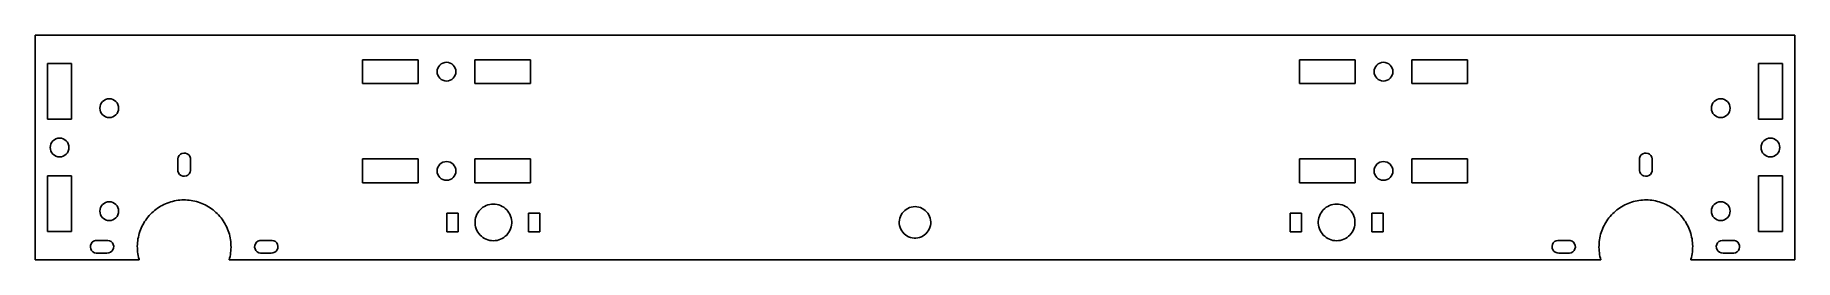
# Model space of a CAD drawing. Header units: metres. Extents: x -235 to 235, y -50 to 10.
import ezdxf

# ---------------------------------------------------------------- set-up
doc = ezdxf.new("R2010")
doc.units = ezdxf.units.M

msp = doc.modelspace()

# ---------------------------------------------------------------- linework, layer by layer
for p, q in [((234.75, 9.75), (-234.75, 9.75)), ((-234.75, 9.75), (-234.75, -50.25)), ((234.75, -50.25), (234.75, 9.75)), ((-231.45, -12.7), (-231.45, 2.2)), ((-231.45, 2.2), (-225.05, 2.2)), ((-225.05, 2.2), (-225.05, -12.7)), ((-147.45, -3.2), (-147.45, 3.2)), ((-147.45, 3.2), (-132.55, 3.2)), ((-132.55, 3.2), (-132.55, -3.2)), ((-127.5, 0), (-127.452, 0.48772)), ((-127.452, -0.48772), (-127.5, 0)), ((-127.452, 0.48772), (-127.31, 0.9567)), ((-127.31, 0.9567), (-127.079, 1.38892)), ((-127.079, 1.38892), (-126.768, 1.76776)), ((-126.768, 1.76776), (-126.389, 2.07866)), ((-126.389, 2.07866), (-125.957, 2.30969)), ((-125.957, 2.30969), (-125.488, 2.45195)), ((-125.488, 2.45195), (-125, 2.49998)), ((-125, 2.49998), (-124.512, 2.45195)), ((-124.512, 2.45195), (-124.043, 2.30969)), ((-124.043, 2.30969), (-123.611, 2.07866)), ((-123.611, 2.07866), (-123.232, 1.76776)), ((-123.232, 1.76776), (-122.921, 1.38892)), ((-122.921, 1.38892), (-122.69, 0.9567)), ((-122.69, 0.9567), (-122.548, 0.48772)), ((-122.548, 0.48772), (-122.5, 0)), ((-122.5, 0), (-122.548, -0.48772)), ((-117.45, -3.2), (-117.45, 3.2)), ((-117.45, 3.2), (-102.55, 3.2)), ((-102.55, 3.2), (-102.55, -3.2)), ((102.55, -3.2), (102.55, 3.2)), ((102.55, 3.2), (117.45, 3.2)), ((117.45, 3.2), (117.45, -3.2)), ((122.5, 0), (122.548, 0.48772)), ((122.548, -0.48772), (122.5, 0)), ((122.548, 0.48772), (122.69, 0.9567)), ((122.69, 0.9567), (122.921, 1.38892)), ((122.921, 1.38892), (123.232, 1.76776)), ((123.232, 1.76776), (123.611, 2.07866)), ((123.611, 2.07866), (124.043, 2.30969)), ((124.043, 2.30969), (124.512, 2.45195)), ((124.512, 2.45195), (125, 2.49998)), ((125, 2.49998), (125.488, 2.45195)), ((125.488, 2.45195), (125.957, 2.30969)), ((125.957, 2.30969), (126.389, 2.07866)), ((126.389, 2.07866), (126.768, 1.76776)), ((126.768, 1.76776), (127.079, 1.38892)), ((127.079, 1.38892), (127.31, 0.9567)), ((127.31, 0.9567), (127.452, 0.48772)), ((127.452, 0.48772), (127.5, 0)), ((127.5, 0), (127.452, -0.48772)), ((132.55, -3.2), (132.55, 3.2)), ((132.55, 3.2), (147.45, 3.2)), ((147.45, 3.2), (147.45, -3.2)), ((225.05, -12.7), (225.05, 2.2)), ((225.05, 2.2), (231.45, 2.2)), ((231.45, 2.2), (231.45, -12.7)), ((-132.55, -3.2), (-147.45, -3.2)), ((-127.31, -0.9567), (-127.452, -0.48772)), ((-127.079, -1.38892), (-127.31, -0.9567)), ((-126.768, -1.76776), (-127.079, -1.38892)), ((-126.389, -2.07866), (-126.768, -1.76776)), ((-125.957, -2.30969), (-126.389, -2.07866)), ((-125.488, -2.45195), (-125.957, -2.30969)), ((-125, -2.49998), (-125.488, -2.45195)), ((-124.512, -2.45195), (-125, -2.49998)), ((-124.043, -2.30969), (-124.512, -2.45195)), ((-123.611, -2.07866), (-124.043, -2.30969)), ((-123.232, -1.76776), (-123.611, -2.07866)), ((-122.921, -1.38892), (-123.232, -1.76776)), ((-122.69, -0.9567), (-122.921, -1.38892)), ((-122.548, -0.48772), (-122.69, -0.9567)), ((-102.55, -3.2), (-117.45, -3.2)), ((117.45, -3.2), (102.55, -3.2)), ((122.69, -0.9567), (122.548, -0.48772)), ((122.921, -1.38892), (122.69, -0.9567)), ((123.232, -1.76776), (122.921, -1.38892)), ((123.611, -2.07866), (123.232, -1.76776)), ((124.043, -2.30969), (123.611, -2.07866)), ((124.512, -2.45195), (124.043, -2.30969)), ((125, -2.49998), (124.512, -2.45195)), ((125.488, -2.45195), (125, -2.49998)), ((125.957, -2.30969), (125.488, -2.45195)), ((126.389, -2.07866), (125.957, -2.30969)), ((126.768, -1.76776), (126.389, -2.07866)), ((127.079, -1.38892), (126.768, -1.76776)), ((127.31, -0.9567), (127.079, -1.38892)), ((127.452, -0.48772), (127.31, -0.9567)), ((147.45, -3.2), (132.55, -3.2)), ((-217.5, -9.75), (-217.452, -9.26227)), ((-217.452, -9.26227), (-217.31, -8.79329)), ((-217.31, -8.79329), (-217.079, -8.36107)), ((-217.079, -8.36107), (-216.768, -7.98222)), ((-216.768, -7.98222), (-216.389, -7.67133)), ((-216.389, -7.67133), (-215.957, -7.44029)), ((-215.957, -7.44029), (-215.488, -7.29803)), ((-215.488, -7.29803), (-215, -7.25)), ((-215, -7.25), (-214.512, -7.29803)), ((-214.512, -7.29803), (-214.043, -7.44029)), ((-214.043, -7.44029), (-213.611, -7.67133)), ((-213.611, -7.67133), (-213.232, -7.98222)), ((-213.232, -7.98222), (-212.921, -8.36107)), ((-212.921, -8.36107), (-212.69, -8.79329)), ((-212.69, -8.79329), (-212.548, -9.26227)), ((-212.548, -9.26227), (-212.5, -9.75)), ((212.5, -9.75), (212.548, -9.26227)), ((212.548, -9.26227), (212.69, -8.79329)), ((212.69, -8.79329), (212.921, -8.36107)), ((212.921, -8.36107), (213.232, -7.98222)), ((213.232, -7.98222), (213.611, -7.67133)), ((213.611, -7.67133), (214.043, -7.44029)), ((214.043, -7.44029), (214.512, -7.29803)), ((214.512, -7.29803), (215, -7.25)), ((215, -7.25), (215.488, -7.29803)), ((215.488, -7.29803), (215.957, -7.44029)), ((215.957, -7.44029), (216.389, -7.67133)), ((216.389, -7.67133), (216.768, -7.98222)), ((216.768, -7.98222), (217.079, -8.36107)), ((217.079, -8.36107), (217.31, -8.79329)), ((217.31, -8.79329), (217.452, -9.26227)), ((217.452, -9.26227), (217.5, -9.75)), ((-225.05, -12.7), (-231.45, -12.7)), ((-217.452, -10.2377), (-217.5, -9.75)), ((-217.31, -10.7067), (-217.452, -10.2377)), ((-217.079, -11.1389), (-217.31, -10.7067)), ((-216.768, -11.5178), (-217.079, -11.1389)), ((-216.389, -11.8287), (-216.768, -11.5178)), ((-215.957, -12.0597), (-216.389, -11.8287)), ((-215.488, -12.202), (-215.957, -12.0597)), ((-215, -12.25), (-215.488, -12.202)), ((-214.512, -12.202), (-215, -12.25)), ((-214.043, -12.0597), (-214.512, -12.202)), ((-213.611, -11.8287), (-214.043, -12.0597)), ((-213.232, -11.5178), (-213.611, -11.8287)), ((-212.921, -11.1389), (-213.232, -11.5178)), ((-212.69, -10.7067), (-212.921, -11.1389)), ((-212.548, -10.2377), (-212.69, -10.7067)), ((-212.5, -9.75), (-212.548, -10.2377)), ((212.548, -10.2377), (212.5, -9.75)), ((212.69, -10.7067), (212.548, -10.2377)), ((212.921, -11.1389), (212.69, -10.7067)), ((213.232, -11.5178), (212.921, -11.1389)), ((213.611, -11.8287), (213.232, -11.5178)), ((214.043, -12.0597), (213.611, -11.8287)), ((214.512, -12.202), (214.043, -12.0597)), ((215, -12.25), (214.512, -12.202)), ((215.488, -12.202), (215, -12.25)), ((215.957, -12.0597), (215.488, -12.202)), ((216.389, -11.8287), (215.957, -12.0597)), ((216.768, -11.5178), (216.389, -11.8287)), ((217.079, -11.1389), (216.768, -11.5178)), ((217.31, -10.7067), (217.079, -11.1389)), ((217.452, -10.2377), (217.31, -10.7067)), ((217.5, -9.75), (217.452, -10.2377)), ((231.45, -12.7), (225.05, -12.7)), ((-230.329, -18.8611), (-230.018, -18.4822)), ((-230.018, -18.4822), (-229.639, -18.1713)), ((-229.639, -18.1713), (-229.207, -17.9403)), ((-229.207, -17.9403), (-228.738, -17.798)), ((-228.738, -17.798), (-228.25, -17.75)), ((-228.25, -17.75), (-227.762, -17.798)), ((-227.762, -17.798), (-227.293, -17.9403)), ((-227.293, -17.9403), (-226.861, -18.1713)), ((-226.861, -18.1713), (-226.482, -18.4822)), ((-226.482, -18.4822), (-226.171, -18.8611)), ((226.171, -18.8611), (226.482, -18.4822)), ((226.482, -18.4822), (226.861, -18.1713)), ((226.861, -18.1713), (227.293, -17.9403)), ((227.293, -17.9403), (227.762, -17.798)), ((227.762, -17.798), (228.25, -17.75)), ((228.25, -17.75), (228.738, -17.798)), ((228.738, -17.798), (229.207, -17.9403)), ((229.207, -17.9403), (229.639, -18.1713)), ((229.639, -18.1713), (230.018, -18.4822)), ((230.018, -18.4822), (230.329, -18.8611)), ((-230.75, -20.25), (-230.702, -19.7623)), ((-230.702, -20.7377), (-230.75, -20.25)), ((-230.702, -19.7623), (-230.56, -19.2933)), ((-230.56, -21.2067), (-230.702, -20.7377)), ((-230.56, -19.2933), (-230.329, -18.8611)), ((-230.329, -21.6389), (-230.56, -21.2067)), ((-230.018, -22.0178), (-230.329, -21.6389)), ((-229.639, -22.3287), (-230.018, -22.0178)), ((-229.207, -22.5597), (-229.639, -22.3287)), ((-228.738, -22.702), (-229.207, -22.5597)), ((-228.25, -22.75), (-228.738, -22.702)), ((-227.762, -22.702), (-228.25, -22.75)), ((-227.293, -22.5597), (-227.762, -22.702)), ((-226.861, -22.3287), (-227.293, -22.5597)), ((-226.482, -22.0178), (-226.861, -22.3287)), ((-226.171, -21.6389), (-226.482, -22.0178)), ((-226.171, -18.8611), (-225.94, -19.2933)), ((-225.94, -21.2067), (-226.171, -21.6389)), ((-225.94, -19.2933), (-225.798, -19.7623)), ((-225.798, -20.7377), (-225.94, -21.2067)), ((-225.798, -19.7623), (-225.75, -20.25)), ((-225.75, -20.25), (-225.798, -20.7377)), ((-196.696, -23.2942), (-196.593, -22.8214)), ((-196.696, -26.1226), (-196.696, -23.2942)), ((-196.593, -22.8214), (-196.361, -22.3967)), ((-196.361, -22.3967), (-196.019, -22.0546)), ((-196.019, -22.0546), (-195.594, -21.8227)), ((-195.594, -21.8227), (-195.121, -21.7198)), ((-195.121, -21.7198), (-194.639, -21.7543)), ((-194.639, -21.7543), (-194.185, -21.9234)), ((-194.185, -21.9234), (-193.798, -22.2134)), ((-193.798, -22.2134), (-193.508, -22.6008)), ((-193.508, -22.6008), (-193.339, -23.0541)), ((-193.339, -23.0541), (-193.304, -23.5367)), ((-147.45, -29.7), (-147.45, -23.3)), ((-147.45, -23.3), (-132.55, -23.3)), ((-132.55, -23.3), (-132.55, -29.7)), ((-117.45, -29.7), (-117.45, -23.3)), ((-117.45, -23.3), (-102.55, -23.3)), ((-102.55, -23.3), (-102.55, -29.7)), ((102.55, -29.7), (102.55, -23.3)), ((102.55, -23.3), (117.45, -23.3)), ((117.45, -23.3), (117.45, -29.7)), ((132.55, -29.7), (132.55, -23.3)), ((132.55, -23.3), (147.45, -23.3)), ((147.45, -23.3), (147.45, -29.7)), ((193.304, -23.5367), (193.339, -23.0541)), ((193.339, -23.0541), (193.508, -22.6008)), ((193.508, -22.6008), (193.798, -22.2134)), ((193.798, -22.2134), (194.185, -21.9234)), ((194.185, -21.9234), (194.639, -21.7543)), ((194.639, -21.7543), (195.121, -21.7198)), ((195.121, -21.7198), (195.594, -21.8227)), ((195.594, -21.8227), (196.019, -22.0546)), ((196.019, -22.0546), (196.361, -22.3967)), ((196.361, -22.3967), (196.593, -22.8214)), ((196.593, -22.8214), (196.696, -23.2942)), ((196.696, -23.2942), (196.696, -26.1226)), ((225.75, -20.25), (225.798, -19.7623)), ((225.798, -20.7377), (225.75, -20.25)), ((225.798, -19.7623), (225.94, -19.2933)), ((225.94, -21.2067), (225.798, -20.7377)), ((225.94, -19.2933), (226.171, -18.8611)), ((226.171, -21.6389), (225.94, -21.2067)), ((226.482, -22.0178), (226.171, -21.6389)), ((226.861, -22.3287), (226.482, -22.0178)), ((227.293, -22.5597), (226.861, -22.3287)), ((227.762, -22.702), (227.293, -22.5597)), ((228.25, -22.75), (227.762, -22.702)), ((228.738, -22.702), (228.25, -22.75)), ((229.207, -22.5597), (228.738, -22.702)), ((229.639, -22.3287), (229.207, -22.5597)), ((230.018, -22.0178), (229.639, -22.3287)), ((230.329, -21.6389), (230.018, -22.0178)), ((230.329, -18.8611), (230.56, -19.2933)), ((230.56, -21.2067), (230.329, -21.6389)), ((230.56, -19.2933), (230.702, -19.7623)), ((230.702, -20.7377), (230.56, -21.2067)), ((230.702, -19.7623), (230.75, -20.25)), ((230.75, -20.25), (230.702, -20.7377)), ((-231.45, -42.7), (-231.45, -27.8)), ((-231.45, -27.8), (-225.05, -27.8)), ((-225.05, -27.8), (-225.05, -42.7)), ((-196.661, -26.6053), (-196.696, -26.1226)), ((-196.492, -27.0586), (-196.661, -26.6053)), ((-196.202, -27.446), (-196.492, -27.0586)), ((-195.815, -27.7359), (-196.202, -27.446)), ((-195.361, -27.905), (-195.815, -27.7359)), ((-194.879, -27.9396), (-195.361, -27.905)), ((-194.406, -27.8367), (-194.879, -27.9396)), ((-193.981, -27.6048), (-194.406, -27.8367)), ((-193.639, -27.2627), (-193.981, -27.6048)), ((-193.407, -26.838), (-193.639, -27.2627)), ((-193.304, -26.3652), (-193.407, -26.838)), ((-193.304, -23.5367), (-193.304, -26.3652)), ((-127.5, -26.5), (-127.452, -26.0123)), ((-127.452, -26.9877), (-127.5, -26.5)), ((-127.452, -26.0123), (-127.31, -25.5433)), ((-127.31, -27.4567), (-127.452, -26.9877)), ((-127.31, -25.5433), (-127.079, -25.1111)), ((-127.079, -27.8889), (-127.31, -27.4567)), ((-127.079, -25.1111), (-126.768, -24.7322)), ((-126.768, -28.2678), (-127.079, -27.8889)), ((-126.768, -24.7322), (-126.389, -24.4213)), ((-126.389, -24.4213), (-125.957, -24.1903)), ((-125.957, -24.1903), (-125.488, -24.048)), ((-125.488, -24.048), (-125, -24)), ((-125, -24), (-124.512, -24.048)), ((-124.512, -24.048), (-124.043, -24.1903)), ((-124.043, -24.1903), (-123.611, -24.4213)), ((-123.611, -24.4213), (-123.232, -24.7322)), ((-123.232, -24.7322), (-122.921, -25.1111)), ((-122.921, -27.8889), (-123.232, -28.2678)), ((-122.921, -25.1111), (-122.69, -25.5433)), ((-122.69, -27.4567), (-122.921, -27.8889)), ((-122.69, -25.5433), (-122.548, -26.0123)), ((-122.548, -26.9877), (-122.69, -27.4567)), ((-122.548, -26.0123), (-122.5, -26.5)), ((-122.5, -26.5), (-122.548, -26.9877)), ((122.5, -26.5), (122.548, -26.0123)), ((122.548, -26.9877), (122.5, -26.5)), ((122.548, -26.0123), (122.69, -25.5433)), ((122.69, -27.4567), (122.548, -26.9877)), ((122.69, -25.5433), (122.921, -25.1111)), ((122.921, -27.8889), (122.69, -27.4567)), ((122.921, -25.1111), (123.232, -24.7322)), ((123.232, -28.2678), (122.921, -27.8889)), ((123.232, -24.7322), (123.611, -24.4213)), ((123.611, -24.4213), (124.043, -24.1903)), ((124.043, -24.1903), (124.512, -24.048)), ((124.512, -24.048), (125, -24)), ((125, -24), (125.488, -24.048)), ((125.488, -24.048), (125.957, -24.1903)), ((125.957, -24.1903), (126.389, -24.4213)), ((126.389, -24.4213), (126.768, -24.7322)), ((126.768, -24.7322), (127.079, -25.1111)), ((127.079, -27.8889), (126.768, -28.2678)), ((127.079, -25.1111), (127.31, -25.5433)), ((127.31, -27.4567), (127.079, -27.8889)), ((127.31, -25.5433), (127.452, -26.0123)), ((127.452, -26.9877), (127.31, -27.4567)), ((127.452, -26.0123), (127.5, -26.5)), ((127.5, -26.5), (127.452, -26.9877)), ((193.304, -26.3652), (193.304, -23.5367)), ((193.407, -26.838), (193.304, -26.3652)), ((193.639, -27.2627), (193.407, -26.838)), ((193.981, -27.6048), (193.639, -27.2627)), ((194.406, -27.8367), (193.981, -27.6048)), ((194.879, -27.9396), (194.406, -27.8367)), ((195.361, -27.905), (194.879, -27.9396)), ((195.815, -27.7359), (195.361, -27.905)), ((196.202, -27.446), (195.815, -27.7359)), ((196.492, -27.0586), (196.202, -27.446)), ((196.661, -26.6053), (196.492, -27.0586)), ((196.696, -26.1226), (196.661, -26.6053)), ((225.05, -42.7), (225.05, -27.8)), ((225.05, -27.8), (231.45, -27.8)), ((231.45, -27.8), (231.45, -42.7)), ((-132.55, -29.7), (-147.45, -29.7)), ((-126.389, -28.5787), (-126.768, -28.2678)), ((-125.957, -28.8097), (-126.389, -28.5787)), ((-125.488, -28.952), (-125.957, -28.8097)), ((-125, -29), (-125.488, -28.952)), ((-124.512, -28.952), (-125, -29)), ((-124.043, -28.8097), (-124.512, -28.952)), ((-123.611, -28.5787), (-124.043, -28.8097)), ((-123.232, -28.2678), (-123.611, -28.5787)), ((-102.55, -29.7), (-117.45, -29.7)), ((117.45, -29.7), (102.55, -29.7)), ((123.611, -28.5787), (123.232, -28.2678)), ((124.043, -28.8097), (123.611, -28.5787)), ((124.512, -28.952), (124.043, -28.8097)), ((125, -29), (124.512, -28.952)), ((125.488, -28.952), (125, -29)), ((125.957, -28.8097), (125.488, -28.952)), ((126.389, -28.5787), (125.957, -28.8097)), ((126.768, -28.2678), (126.389, -28.5787)), ((147.45, -29.7), (132.55, -29.7)), ((-217.5, -37.25), (-217.452, -36.7623)), ((-217.452, -37.7377), (-217.5, -37.25)), ((-217.452, -36.7623), (-217.31, -36.2933)), ((-217.31, -36.2933), (-217.079, -35.8611)), ((-217.079, -35.8611), (-216.768, -35.4822)), ((-216.768, -35.4822), (-216.389, -35.1713)), ((-216.389, -35.1713), (-215.957, -34.9403)), ((-215.957, -34.9403), (-215.488, -34.798)), ((-215.488, -34.798), (-215, -34.75)), ((-215, -34.75), (-214.512, -34.798)), ((-214.512, -34.798), (-214.043, -34.9403)), ((-214.043, -34.9403), (-213.611, -35.1713)), ((-213.611, -35.1713), (-213.232, -35.4822)), ((-213.232, -35.4822), (-212.921, -35.8611)), ((-212.921, -35.8611), (-212.69, -36.2933)), ((-212.69, -36.2933), (-212.548, -36.7623)), ((-212.548, -36.7623), (-212.5, -37.25)), ((-212.5, -37.25), (-212.548, -37.7377)), ((-203.661, -37.7372), (-203.296, -37.3999)), ((-203.296, -37.3999), (-202.918, -37.0775)), ((-202.918, -37.0775), (-202.527, -36.7704)), ((-202.527, -36.7704), (-202.124, -36.479)), ((-202.124, -36.479), (-201.71, -36.2039)), ((-201.71, -36.2039), (-201.286, -35.9454)), ((-201.286, -35.9454), (-200.851, -35.7041)), ((-200.851, -35.7041), (-200.408, -35.4802)), ((-200.408, -35.4802), (-199.955, -35.2741)), ((-199.955, -35.2741), (-199.495, -35.0862)), ((-199.495, -35.0862), (-199.028, -34.9167)), ((-199.028, -34.9167), (-198.554, -34.7659)), ((-198.554, -34.7659), (-198.075, -34.6341)), ((-198.075, -34.6341), (-197.591, -34.5214)), ((-197.591, -34.5214), (-197.103, -34.4281)), ((-197.103, -34.4281), (-196.611, -34.3542)), ((-196.611, -34.3542), (-196.117, -34.3)), ((-196.117, -34.3), (-195.621, -34.2654)), ((-195.621, -34.2654), (-195.124, -34.2506)), ((-195.124, -34.2506), (-194.627, -34.2556)), ((-194.627, -34.2556), (-194.131, -34.2803)), ((-194.131, -34.2803), (-193.636, -34.3247)), ((-193.636, -34.3247), (-193.143, -34.3887)), ((-193.143, -34.3887), (-192.653, -34.4723)), ((-192.653, -34.4723), (-192.167, -34.5754)), ((-192.167, -34.5754), (-191.685, -34.6976)), ((-191.685, -34.6976), (-191.208, -34.839)), ((-191.208, -34.839), (-190.738, -34.9991)), ((-190.738, -34.9991), (-190.274, -35.1779)), ((-190.274, -35.1779), (-189.818, -35.3749)), ((-189.818, -35.3749), (-189.369, -35.5899)), ((-189.369, -35.5899), (-188.93, -35.8226)), ((-188.93, -35.8226), (-188.501, -36.0726)), ((-188.501, -36.0726), (-188.081, -36.3394)), ((-188.081, -36.3394), (-187.673, -36.6227)), ((-187.673, -36.6227), (-187.276, -36.922)), ((-187.276, -36.922), (-186.891, -37.2368)), ((-186.891, -37.2368), (-186.52, -37.5667)), ((-116.658, -37.6581), (-116.375, -37.2507)), ((-116.375, -37.2507), (-116.051, -36.8741)), ((-116.051, -36.8741), (-115.692, -36.5321)), ((-115.692, -36.5321), (-115.299, -36.2283)), ((-115.299, -36.2283), (-114.878, -35.9657)), ((-114.878, -35.9657), (-114.432, -35.7471)), ((-114.432, -35.7471), (-113.967, -35.5747)), ((-113.967, -35.5747), (-113.486, -35.4503)), ((-113.486, -35.4503), (-112.996, -35.3751)), ((-112.996, -35.3751), (-112.5, -35.35)), ((-112.5, -35.35), (-112.004, -35.3751)), ((-112.004, -35.3751), (-111.514, -35.4503)), ((-111.514, -35.4503), (-111.033, -35.5747)), ((-111.033, -35.5747), (-110.568, -35.7471)), ((-110.568, -35.7471), (-110.122, -35.9657)), ((-110.122, -35.9657), (-109.701, -36.2283)), ((-109.701, -36.2283), (-109.308, -36.5321)), ((-109.308, -36.5321), (-108.949, -36.8741)), ((-108.949, -36.8741), (-108.625, -37.2507)), ((-108.625, -37.2507), (-108.342, -37.6581)), ((-3.41243, -37.8015), (-3.09889, -37.4151)), ((-3.09889, -37.4151), (-2.74185, -37.0685)), ((-2.74185, -37.0685), (-2.34631, -36.7665)), ((-2.34631, -36.7665), (-1.91783, -36.5134)), ((-1.91783, -36.5134), (-1.46243, -36.3128)), ((-1.46243, -36.3128), (-0.98651, -36.1675)), ((-0.98651, -36.1675), (-0.49673, -36.0795)), ((-0.49673, -36.0795), (0, -36.05)), ((0, -36.05), (0.49673, -36.0795)), ((0.49673, -36.0795), (0.98651, -36.1675)), ((0.98651, -36.1675), (1.46243, -36.3128)), ((1.46243, -36.3128), (1.91783, -36.5134)), ((1.91783, -36.5134), (2.34631, -36.7665)), ((2.34631, -36.7665), (2.74185, -37.0685)), ((2.74185, -37.0685), (3.09889, -37.4151)), ((3.09889, -37.4151), (3.41243, -37.8015)), ((108.342, -37.6581), (108.625, -37.2507)), ((108.625, -37.2507), (108.949, -36.8741)), ((108.949, -36.8741), (109.308, -36.5321)), ((109.308, -36.5321), (109.701, -36.2283)), ((109.701, -36.2283), (110.122, -35.9657)), ((110.122, -35.9657), (110.568, -35.7471)), ((110.568, -35.7471), (111.033, -35.5747)), ((111.033, -35.5747), (111.514, -35.4503)), ((111.514, -35.4503), (112.004, -35.3751)), ((112.004, -35.3751), (112.5, -35.35)), ((112.5, -35.35), (112.996, -35.3751)), ((112.996, -35.3751), (113.486, -35.4503)), ((113.486, -35.4503), (113.967, -35.5747)), ((113.967, -35.5747), (114.432, -35.7471)), ((114.432, -35.7471), (114.878, -35.9657)), ((114.878, -35.9657), (115.299, -36.2283)), ((115.299, -36.2283), (115.692, -36.5321)), ((115.692, -36.5321), (116.051, -36.8741)), ((116.051, -36.8741), (116.375, -37.2507)), ((116.375, -37.2507), (116.658, -37.6581)), ((186.52, -37.5667), (186.891, -37.2368)), ((186.891, -37.2368), (187.276, -36.922)), ((187.276, -36.922), (187.673, -36.6227)), ((187.673, -36.6227), (188.081, -36.3394)), ((188.081, -36.3394), (188.501, -36.0726)), ((188.501, -36.0726), (188.93, -35.8226)), ((188.93, -35.8226), (189.369, -35.5899)), ((189.369, -35.5899), (189.818, -35.3749)), ((189.818, -35.3749), (190.274, -35.1779)), ((190.274, -35.1779), (190.738, -34.9991)), ((190.738, -34.9991), (191.208, -34.839)), ((191.208, -34.839), (191.685, -34.6976)), ((191.685, -34.6976), (192.167, -34.5754)), ((192.167, -34.5754), (192.653, -34.4723)), ((192.653, -34.4723), (193.143, -34.3887)), ((193.143, -34.3887), (193.636, -34.3247)), ((193.636, -34.3247), (194.131, -34.2803)), ((194.131, -34.2803), (194.627, -34.2556)), ((194.627, -34.2556), (195.124, -34.2506)), ((195.124, -34.2506), (195.621, -34.2654)), ((195.621, -34.2654), (196.117, -34.3)), ((196.117, -34.3), (196.611, -34.3542)), ((196.611, -34.3542), (197.103, -34.4281)), ((197.103, -34.4281), (197.591, -34.5214)), ((197.591, -34.5214), (198.075, -34.6341)), ((198.075, -34.6341), (198.554, -34.7659)), ((198.554, -34.7659), (199.028, -34.9167)), ((199.028, -34.9167), (199.495, -35.0862)), ((199.495, -35.0862), (199.955, -35.2741)), ((199.955, -35.2741), (200.408, -35.4802)), ((200.408, -35.4802), (200.851, -35.7041)), ((200.851, -35.7041), (201.286, -35.9454)), ((201.286, -35.9454), (201.71, -36.2039)), ((201.71, -36.2039), (202.124, -36.479)), ((202.124, -36.479), (202.527, -36.7704)), ((202.527, -36.7704), (202.918, -37.0775)), ((202.918, -37.0775), (203.296, -37.3999)), ((203.296, -37.3999), (203.661, -37.7372)), ((212.5, -37.25), (212.548, -36.7623)), ((212.548, -37.7377), (212.5, -37.25)), ((212.548, -36.7623), (212.69, -36.2933)), ((212.69, -36.2933), (212.921, -35.8611)), ((212.921, -35.8611), (213.232, -35.4822)), ((213.232, -35.4822), (213.611, -35.1713)), ((213.611, -35.1713), (214.043, -34.9403)), ((214.043, -34.9403), (214.512, -34.798)), ((214.512, -34.798), (215, -34.75)), ((215, -34.75), (215.488, -34.798)), ((215.488, -34.798), (215.957, -34.9403)), ((215.957, -34.9403), (216.389, -35.1713)), ((216.389, -35.1713), (216.768, -35.4822)), ((216.768, -35.4822), (217.079, -35.8611)), ((217.079, -35.8611), (217.31, -36.2933)), ((217.31, -36.2933), (217.452, -36.7623)), ((217.452, -36.7623), (217.5, -37.25)), ((217.5, -37.25), (217.452, -37.7377)), ((-217.31, -38.2067), (-217.452, -37.7377)), ((-217.079, -38.6389), (-217.31, -38.2067)), ((-216.768, -39.0178), (-217.079, -38.6389)), ((-216.389, -39.3287), (-216.768, -39.0178)), ((-215.957, -39.5597), (-216.389, -39.3287)), ((-215.488, -39.702), (-215.957, -39.5597)), ((-215, -39.75), (-215.488, -39.702)), ((-214.512, -39.702), (-215, -39.75)), ((-214.043, -39.5597), (-214.512, -39.702)), ((-213.611, -39.3287), (-214.043, -39.5597)), ((-213.232, -39.0178), (-213.611, -39.3287)), ((-212.921, -38.6389), (-213.232, -39.0178)), ((-212.69, -38.2067), (-212.921, -38.6389)), ((-212.548, -37.7377), (-212.69, -38.2067)), ((-206.833, -42.7222), (-206.664, -42.2549)), ((-206.664, -42.2549), (-206.476, -41.7948)), ((-206.476, -41.7948), (-206.27, -41.3425)), ((-206.27, -41.3425), (-206.046, -40.8987)), ((-206.046, -40.8987), (-205.805, -40.4642)), ((-205.805, -40.4642), (-205.546, -40.0396)), ((-205.546, -40.0396), (-205.271, -39.6256)), ((-205.271, -39.6256), (-204.98, -39.2229)), ((-204.98, -39.2229), (-204.672, -38.8321)), ((-204.672, -38.8321), (-204.35, -38.4538)), ((-204.35, -38.4538), (-204.013, -38.0886)), ((-204.013, -38.0886), (-203.661, -37.7372)), ((-186.52, -37.5667), (-186.161, -37.9112)), ((-186.161, -37.9112), (-185.817, -38.2695)), ((-185.817, -38.2695), (-185.487, -38.6413)), ((-185.487, -38.6413), (-185.172, -39.026)), ((-185.172, -39.026), (-184.873, -39.4228)), ((-184.873, -39.4228), (-184.589, -39.8312)), ((-184.589, -39.8312), (-184.323, -40.2506)), ((-184.323, -40.2506), (-184.073, -40.6802)), ((-184.073, -40.6802), (-183.84, -41.1194)), ((-183.84, -41.1194), (-183.625, -41.5676)), ((-183.625, -41.5676), (-183.428, -42.0239)), ((-183.428, -42.0239), (-183.249, -42.4877)), ((-124.9, -42.75), (-124.9, -37.75)), ((-124.9, -37.75), (-121.9, -37.75)), ((-121.9, -37.75), (-121.9, -42.75)), ((-117.394, -40.0018), (-117.343, -39.508)), ((-117.394, -40.4982), (-117.394, -40.0018)), ((-117.343, -40.992), (-117.394, -40.4982)), ((-117.343, -39.508), (-117.244, -39.0218)), ((-117.244, -41.4782), (-117.343, -40.992)), ((-117.244, -39.0218), (-117.095, -38.5482)), ((-117.095, -41.9518), (-117.244, -41.4782)), ((-117.095, -38.5482), (-116.899, -38.0921)), ((-116.899, -42.4079), (-117.095, -41.9518)), ((-116.899, -38.0921), (-116.658, -37.6581)), ((-108.342, -37.6581), (-108.101, -38.0921)), ((-108.101, -38.0921), (-107.905, -38.5482)), ((-107.905, -41.9518), (-108.101, -42.4079)), ((-107.905, -38.5482), (-107.756, -39.0218)), ((-107.756, -41.4782), (-107.905, -41.9518)), ((-107.756, -39.0218), (-107.657, -39.508)), ((-107.657, -40.992), (-107.756, -41.4782)), ((-107.657, -39.508), (-107.606, -40.0018)), ((-107.606, -40.4982), (-107.657, -40.992)), ((-107.606, -40.0018), (-107.606, -40.4982)), ((-103.1, -42.75), (-103.1, -37.75)), ((-103.1, -37.75), (-100.1, -37.75)), ((-100.1, -37.75), (-100.1, -42.75)), ((-4.19815, -40.1255), (-4.15396, -39.6299)), ((-4.1834, -40.6229), (-4.19815, -40.1255)), ((-4.10992, -41.1151), (-4.1834, -40.6229)), ((-4.15396, -39.6299), (-4.05147, -39.1429)), ((-3.97876, -41.5951), (-4.10992, -41.1151)), ((-4.05147, -39.1429), (-3.89209, -38.6715)), ((-3.79175, -42.0563), (-3.97876, -41.5951)), ((-3.89209, -38.6715), (-3.67809, -38.2223)), ((-3.5515, -42.4921), (-3.79175, -42.0563)), ((-3.67809, -38.2223), (-3.41243, -37.8015)), ((3.41243, -37.8015), (3.67809, -38.2223)), ((3.79175, -42.0563), (3.5515, -42.4921)), ((3.67809, -38.2223), (3.89209, -38.6715)), ((3.97876, -41.5951), (3.79175, -42.0563)), ((3.89209, -38.6715), (4.05147, -39.1429)), ((4.10992, -41.1151), (3.97876, -41.5951)), ((4.05147, -39.1429), (4.15396, -39.6299)), ((4.1834, -40.6229), (4.10992, -41.1151)), ((4.15396, -39.6299), (4.19815, -40.1255)), ((4.19815, -40.1255), (4.1834, -40.6229)), ((100.1, -42.75), (100.1, -37.75)), ((100.1, -37.75), (103.1, -37.75)), ((103.1, -37.75), (103.1, -42.75)), ((107.606, -40.0018), (107.657, -39.508)), ((107.606, -40.4982), (107.606, -40.0018)), ((107.657, -40.992), (107.606, -40.4982)), ((107.657, -39.508), (107.756, -39.0218)), ((107.756, -41.4782), (107.657, -40.992)), ((107.756, -39.0218), (107.905, -38.5482)), ((107.905, -41.9518), (107.756, -41.4782)), ((107.905, -38.5482), (108.101, -38.0921)), ((108.101, -42.4079), (107.905, -41.9518)), ((108.101, -38.0921), (108.342, -37.6581)), ((116.658, -37.6581), (116.899, -38.0921)), ((116.899, -38.0921), (117.095, -38.5482)), ((117.095, -41.9518), (116.899, -42.4079)), ((117.095, -38.5482), (117.244, -39.0218)), ((117.244, -41.4782), (117.095, -41.9518)), ((117.244, -39.0218), (117.343, -39.508)), ((117.343, -40.992), (117.244, -41.4782)), ((117.343, -39.508), (117.394, -40.0018)), ((117.394, -40.4982), (117.343, -40.992)), ((117.394, -40.0018), (117.394, -40.4982)), ((121.9, -42.75), (121.9, -37.75)), ((121.9, -37.75), (124.9, -37.75)), ((124.9, -37.75), (124.9, -42.75)), ((183.249, -42.4877), (183.428, -42.0239)), ((183.428, -42.0239), (183.625, -41.5676)), ((183.625, -41.5676), (183.84, -41.1194)), ((183.84, -41.1194), (184.073, -40.6802)), ((184.073, -40.6802), (184.323, -40.2506)), ((184.323, -40.2506), (184.589, -39.8312)), ((184.589, -39.8312), (184.873, -39.4228)), ((184.873, -39.4228), (185.172, -39.026)), ((185.172, -39.026), (185.487, -38.6413)), ((185.487, -38.6413), (185.817, -38.2695)), ((185.817, -38.2695), (186.161, -37.9112)), ((186.161, -37.9112), (186.52, -37.5667)), ((203.661, -37.7372), (204.013, -38.0886)), ((204.013, -38.0886), (204.35, -38.4538)), ((204.35, -38.4538), (204.672, -38.8321)), ((204.672, -38.8321), (204.98, -39.2229)), ((204.98, -39.2229), (205.271, -39.6256)), ((205.271, -39.6256), (205.546, -40.0396)), ((205.546, -40.0396), (205.805, -40.4642)), ((205.805, -40.4642), (206.046, -40.8987)), ((206.046, -40.8987), (206.27, -41.3425)), ((206.27, -41.3425), (206.476, -41.7948)), ((206.476, -41.7948), (206.664, -42.2549)), ((206.664, -42.2549), (206.833, -42.7222)), ((212.69, -38.2067), (212.548, -37.7377)), ((212.921, -38.6389), (212.69, -38.2067)), ((213.232, -39.0178), (212.921, -38.6389)), ((213.611, -39.3287), (213.232, -39.0178)), ((214.043, -39.5597), (213.611, -39.3287)), ((214.512, -39.702), (214.043, -39.5597)), ((215, -39.75), (214.512, -39.702)), ((215.488, -39.702), (215, -39.75)), ((215.957, -39.5597), (215.488, -39.702)), ((216.389, -39.3287), (215.957, -39.5597)), ((216.768, -39.0178), (216.389, -39.3287)), ((217.079, -38.6389), (216.768, -39.0178)), ((217.31, -38.2067), (217.079, -38.6389)), ((217.452, -37.7377), (217.31, -38.2067)), ((-225.05, -42.7), (-231.45, -42.7)), ((-220.03, -46.8713), (-219.996, -46.3886)), ((-219.927, -47.3441), (-220.03, -46.8713)), ((-219.996, -46.3886), (-219.827, -45.9353)), ((-219.827, -45.9353), (-219.537, -45.5479)), ((-219.537, -45.5479), (-219.149, -45.2579)), ((-219.149, -45.2579), (-218.696, -45.0888)), ((-218.696, -45.0888), (-218.213, -45.0543)), ((-218.213, -45.0543), (-215.385, -45.0543)), ((-215.385, -45.0543), (-214.912, -45.1572)), ((-214.912, -45.1572), (-214.487, -45.3891)), ((-214.487, -45.3891), (-214.145, -45.7312)), ((-214.145, -45.7312), (-213.913, -46.1559)), ((-213.913, -46.1559), (-213.81, -46.6287)), ((-213.81, -46.6287), (-213.845, -47.1114)), ((-207.499, -46.6257), (-207.485, -46.1289)), ((-207.494, -47.1228), (-207.499, -46.6257)), ((-207.485, -46.1289), (-207.45, -45.633)), ((-207.45, -45.633), (-207.396, -45.1389)), ((-207.396, -45.1389), (-207.322, -44.6474)), ((-207.322, -44.6474), (-207.229, -44.1592)), ((-207.229, -44.1592), (-207.116, -43.6751)), ((-207.116, -43.6751), (-206.984, -43.1958)), ((-206.984, -43.1958), (-206.833, -42.7222)), ((-183.249, -42.4877), (-183.089, -42.9583)), ((-183.089, -42.9583), (-182.948, -43.4348)), ((-182.948, -43.4348), (-182.825, -43.9166)), ((-182.825, -43.9166), (-182.722, -44.4028)), ((-182.722, -44.4028), (-182.639, -44.8928)), ((-182.639, -44.8928), (-182.575, -45.3857)), ((-182.575, -45.3857), (-182.53, -45.8808)), ((-182.53, -45.8808), (-182.506, -46.3772)), ((-182.501, -46.8743), (-182.515, -47.3711)), ((-182.506, -46.3772), (-182.501, -46.8743)), ((-176.19, -46.8713), (-176.155, -46.3886)), ((-176.087, -47.3441), (-176.19, -46.8713)), ((-176.155, -46.3886), (-175.986, -45.9353)), ((-175.986, -45.9353), (-175.696, -45.5479)), ((-175.696, -45.5479), (-175.309, -45.2579)), ((-175.309, -45.2579), (-174.855, -45.0888)), ((-174.855, -45.0888), (-174.373, -45.0543)), ((-174.373, -45.0543), (-171.544, -45.0543)), ((-171.544, -45.0543), (-171.071, -45.1572)), ((-171.071, -45.1572), (-170.647, -45.3891)), ((-170.647, -45.3891), (-170.305, -45.7312)), ((-170.305, -45.7312), (-170.073, -46.1559)), ((-170.073, -46.1559), (-169.97, -46.6287)), ((-169.97, -46.6287), (-170.004, -47.1114)), ((-121.9, -42.75), (-124.9, -42.75)), ((-116.658, -42.8419), (-116.899, -42.4079)), ((-116.375, -43.2493), (-116.658, -42.8419)), ((-116.051, -43.6259), (-116.375, -43.2493)), ((-115.692, -43.9679), (-116.051, -43.6259)), ((-115.299, -44.2717), (-115.692, -43.9679)), ((-114.878, -44.5343), (-115.299, -44.2717)), ((-114.432, -44.7529), (-114.878, -44.5343)), ((-113.967, -44.9253), (-114.432, -44.7529)), ((-113.486, -45.0497), (-113.967, -44.9253)), ((-112.996, -45.1248), (-113.486, -45.0497)), ((-112.5, -45.15), (-112.996, -45.1248)), ((-112.004, -45.1248), (-112.5, -45.15)), ((-111.514, -45.0497), (-112.004, -45.1248)), ((-111.033, -44.9253), (-111.514, -45.0497)), ((-110.568, -44.7529), (-111.033, -44.9253)), ((-110.122, -44.5343), (-110.568, -44.7529)), ((-109.701, -44.2717), (-110.122, -44.5343)), ((-109.308, -43.9679), (-109.701, -44.2717)), ((-108.949, -43.6259), (-109.308, -43.9679)), ((-108.625, -43.2493), (-108.949, -43.6259)), ((-108.342, -42.8419), (-108.625, -43.2493)), ((-108.101, -42.4079), (-108.342, -42.8419)), ((-100.1, -42.75), (-103.1, -42.75)), ((-3.2614, -42.8964), (-3.5515, -42.4921)), ((-2.92551, -43.2635), (-3.2614, -42.8964)), ((-2.54855, -43.5884), (-2.92551, -43.2635)), ((-2.13582, -43.8664), (-2.54855, -43.5884)), ((-1.69312, -44.0936), (-2.13582, -43.8664)), ((-1.22662, -44.2669), (-1.69312, -44.0936)), ((-0.74294, -44.3838), (-1.22662, -44.2669)), ((-0.24881, -44.4426), (-0.74294, -44.3838)), ((0.24881, -44.4426), (-0.24881, -44.4426)), ((0.74294, -44.3838), (0.24881, -44.4426)), ((1.22662, -44.2669), (0.74294, -44.3838)), ((1.69312, -44.0936), (1.22662, -44.2669)), ((2.13582, -43.8664), (1.69312, -44.0936)), ((2.54855, -43.5884), (2.13582, -43.8664)), ((2.92551, -43.2635), (2.54855, -43.5884)), ((3.2614, -42.8964), (2.92551, -43.2635)), ((3.5515, -42.4921), (3.2614, -42.8964)), ((103.1, -42.75), (100.1, -42.75)), ((108.342, -42.8419), (108.101, -42.4079)), ((108.625, -43.2493), (108.342, -42.8419)), ((108.949, -43.6259), (108.625, -43.2493)), ((109.308, -43.9679), (108.949, -43.6259)), ((109.701, -44.2717), (109.308, -43.9679)), ((110.122, -44.5343), (109.701, -44.2717)), ((110.568, -44.7529), (110.122, -44.5343)), ((111.033, -44.9253), (110.568, -44.7529)), ((111.514, -45.0497), (111.033, -44.9253)), ((112.004, -45.1248), (111.514, -45.0497)), ((112.5, -45.15), (112.004, -45.1248)), ((112.996, -45.1248), (112.5, -45.15)), ((113.486, -45.0497), (112.996, -45.1248)), ((113.967, -44.9253), (113.486, -45.0497)), ((114.432, -44.7529), (113.967, -44.9253)), ((114.878, -44.5343), (114.432, -44.7529)), ((115.299, -44.2717), (114.878, -44.5343)), ((115.692, -43.9679), (115.299, -44.2717)), ((116.051, -43.6259), (115.692, -43.9679)), ((116.375, -43.2493), (116.051, -43.6259)), ((116.658, -42.8419), (116.375, -43.2493)), ((116.899, -42.4079), (116.658, -42.8419)), ((124.9, -42.75), (121.9, -42.75)), ((169.97, -46.6287), (170.073, -46.1559)), ((170.004, -47.1114), (169.97, -46.6287)), ((170.073, -46.1559), (170.305, -45.7312)), ((170.305, -45.7312), (170.647, -45.3891)), ((170.647, -45.3891), (171.071, -45.1572)), ((171.071, -45.1572), (171.544, -45.0543)), ((171.544, -45.0543), (174.373, -45.0543)), ((174.373, -45.0543), (174.855, -45.0888)), ((174.855, -45.0888), (175.309, -45.2579)), ((175.309, -45.2579), (175.696, -45.5479)), ((175.696, -45.5479), (175.986, -45.9353)), ((175.986, -45.9353), (176.155, -46.3886)), ((176.19, -46.8713), (176.087, -47.3441)), ((176.155, -46.3886), (176.19, -46.8713)), ((182.501, -46.8743), (182.506, -46.3772)), ((182.515, -47.3711), (182.501, -46.8743)), ((182.506, -46.3772), (182.53, -45.8808)), ((182.53, -45.8808), (182.575, -45.3857)), ((182.575, -45.3857), (182.639, -44.8928)), ((182.639, -44.8928), (182.722, -44.4028)), ((182.722, -44.4028), (182.825, -43.9166)), ((182.825, -43.9166), (182.948, -43.4348)), ((182.948, -43.4348), (183.089, -42.9583)), ((183.089, -42.9583), (183.249, -42.4877)), ((206.833, -42.7222), (206.984, -43.1958)), ((206.984, -43.1958), (207.116, -43.6751)), ((207.116, -43.6751), (207.229, -44.1592)), ((207.229, -44.1592), (207.322, -44.6474)), ((207.322, -44.6474), (207.396, -45.1389)), ((207.396, -45.1389), (207.45, -45.633)), ((207.45, -45.633), (207.485, -46.1289)), ((207.485, -46.1289), (207.499, -46.6257)), ((207.499, -46.6257), (207.494, -47.1228)), ((213.81, -46.6287), (213.913, -46.1559)), ((213.845, -47.1114), (213.81, -46.6287)), ((213.913, -46.1559), (214.145, -45.7312)), ((214.145, -45.7312), (214.487, -45.3891)), ((214.487, -45.3891), (214.912, -45.1572)), ((214.912, -45.1572), (215.385, -45.0543)), ((215.385, -45.0543), (218.213, -45.0543)), ((218.213, -45.0543), (218.696, -45.0888)), ((218.696, -45.0888), (219.149, -45.2579)), ((219.149, -45.2579), (219.537, -45.5479)), ((219.537, -45.5479), (219.827, -45.9353)), ((219.827, -45.9353), (219.996, -46.3886)), ((220.03, -46.8713), (219.927, -47.3441)), ((219.996, -46.3886), (220.03, -46.8713)), ((231.45, -42.7), (225.05, -42.7)), ((-234.75, -50.25), (-206.998, -50.25)), ((-219.695, -47.7688), (-219.927, -47.3441)), ((-219.353, -48.1109), (-219.695, -47.7688)), ((-218.929, -48.3428), (-219.353, -48.1109)), ((-218.456, -48.4457), (-218.929, -48.3428)), ((-215.627, -48.4457), (-218.456, -48.4457)), ((-215.145, -48.4111), (-215.627, -48.4457)), ((-214.691, -48.2421), (-215.145, -48.4111)), ((-214.304, -47.9521), (-214.691, -48.2421)), ((-214.014, -47.5647), (-214.304, -47.9521)), ((-213.845, -47.1114), (-214.014, -47.5647)), ((-207.47, -47.6192), (-207.494, -47.1228)), ((-207.425, -48.1143), (-207.47, -47.6192)), ((-207.361, -48.6072), (-207.425, -48.1143)), ((-207.278, -49.0971), (-207.361, -48.6072)), ((-207.175, -49.5834), (-207.278, -49.0971)), ((-207.052, -50.0652), (-207.175, -49.5834)), ((-206.998, -50.25), (-207.052, -50.0652)), ((-182.884, -49.8249), (-183.001, -50.25)), ((-183.001, -50.25), (183.001, -50.25)), ((-182.771, -49.3408), (-182.884, -49.8249)), ((-182.678, -48.8526), (-182.771, -49.3408)), ((-182.604, -48.361), (-182.678, -48.8526)), ((-182.55, -47.8669), (-182.604, -48.361)), ((-182.515, -47.3711), (-182.55, -47.8669)), ((-175.855, -47.7688), (-176.087, -47.3441)), ((-175.513, -48.1109), (-175.855, -47.7688)), ((-175.088, -48.3428), (-175.513, -48.1109)), ((-174.615, -48.4457), (-175.088, -48.3428)), ((-171.787, -48.4457), (-174.615, -48.4457)), ((-171.304, -48.4111), (-171.787, -48.4457)), ((-170.851, -48.2421), (-171.304, -48.4111)), ((-170.463, -47.9521), (-170.851, -48.2421)), ((-170.173, -47.5647), (-170.463, -47.9521)), ((-170.004, -47.1114), (-170.173, -47.5647)), ((170.173, -47.5647), (170.004, -47.1114)), ((170.463, -47.9521), (170.173, -47.5647)), ((170.851, -48.2421), (170.463, -47.9521)), ((171.304, -48.4111), (170.851, -48.2421)), ((171.787, -48.4457), (171.304, -48.4111)), ((174.615, -48.4457), (171.787, -48.4457)), ((175.088, -48.3428), (174.615, -48.4457)), ((175.513, -48.1109), (175.088, -48.3428)), ((175.855, -47.7688), (175.513, -48.1109)), ((176.087, -47.3441), (175.855, -47.7688)), ((182.55, -47.8669), (182.515, -47.3711)), ((182.604, -48.361), (182.55, -47.8669)), ((182.678, -48.8526), (182.604, -48.361)), ((182.771, -49.3408), (182.678, -48.8526)), ((182.884, -49.8249), (182.771, -49.3408)), ((183.001, -50.25), (182.884, -49.8249)), ((207.052, -50.0652), (206.998, -50.25)), ((206.998, -50.25), (234.75, -50.25)), ((207.175, -49.5834), (207.052, -50.0652)), ((207.278, -49.0971), (207.175, -49.5834)), ((207.361, -48.6072), (207.278, -49.0971)), ((207.425, -48.1143), (207.361, -48.6072)), ((207.47, -47.6192), (207.425, -48.1143)), ((207.494, -47.1228), (207.47, -47.6192)), ((214.014, -47.5647), (213.845, -47.1114)), ((214.304, -47.9521), (214.014, -47.5647)), ((214.691, -48.2421), (214.304, -47.9521)), ((215.145, -48.4111), (214.691, -48.2421)), ((215.627, -48.4457), (215.145, -48.4111)), ((218.456, -48.4457), (215.627, -48.4457)), ((218.929, -48.3428), (218.456, -48.4457)), ((219.353, -48.1109), (218.929, -48.3428)), ((219.695, -47.7688), (219.353, -48.1109)), ((219.927, -47.3441), (219.695, -47.7688))]:
    msp.add_line(p, q)

doc.saveas('drawing.dxf')
